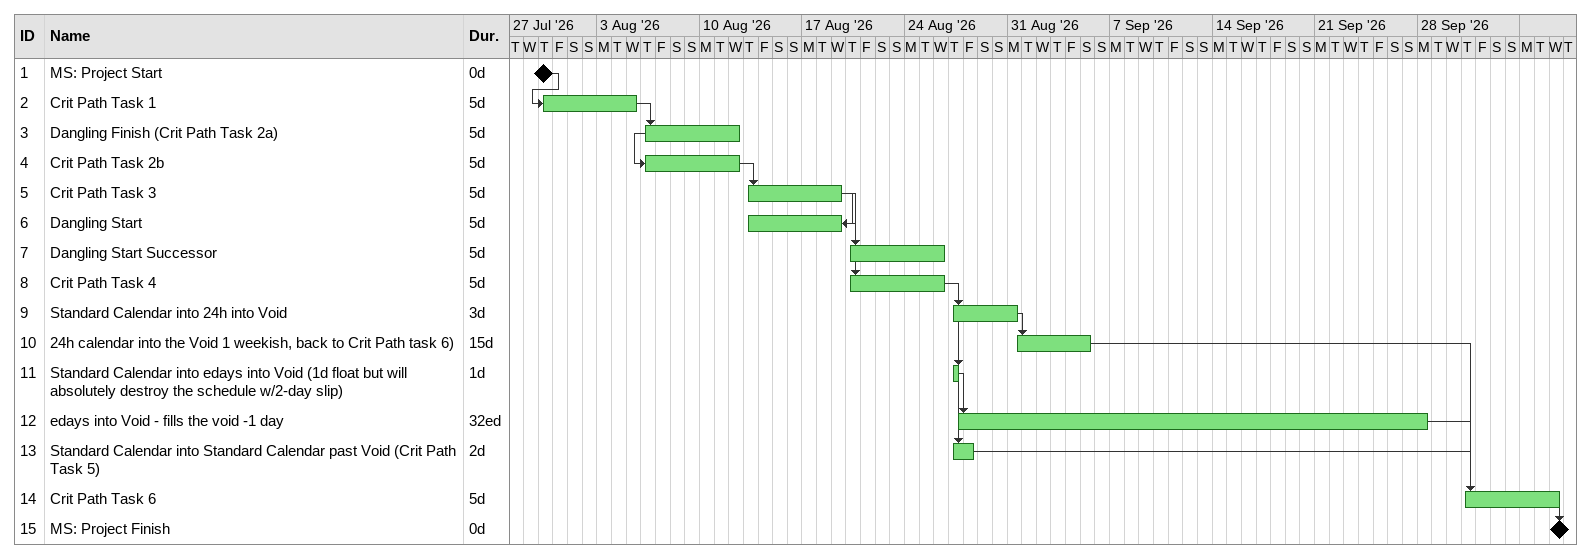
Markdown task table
| ID | Task | Duration | Start | Finish | Predecessors |
|---|---|---|---|---|---|
| 1 | MS: Project Start | 0d | 2026-07-30 | 2026-07-30 |  |
| 2 | Crit Path Task 1 | 5d | 2026-07-30 | 2026-08-05 | 1 |
| 3 | Dangling Finish (Crit Path Task 2a) | 5d | 2026-08-06 | 2026-08-12 | 2 |
| 4 | Crit Path Task 2b | 5d | 2026-08-06 | 2026-08-12 | 3SS |
| 5 | Crit Path Task 3 | 5d | 2026-08-13 | 2026-08-19 | 4 |
| 6 | Dangling Start | 5d | 2026-08-13 | 2026-08-19 | 5FF |
| 7 | Dangling Start Successor | 5d | 2026-08-20 | 2026-08-26 | 6 |
| 8 | Crit Path Task 4 | 5d | 2026-08-20 | 2026-08-26 | 5 |
| 9 | Standard Calendar into 24h into Void | 3d | 2026-08-27 | 2026-08-31 | 8 |
| 10 | 24h calendar into the Void 1 weekish, back to Crit Path task 6) | 15d | 2026-08-31 | 2026-09-05 | 9 |
| 11 | Standard Calendar into edays into Void (1d float but will absolutely destroy the schedule w/2-day slip) | 1d | 2026-08-27 | 2026-08-27 | 8 |
| 12 | edays into Void - fills the void -1 day | 32ed | 2026-08-27 | 2026-09-28 | 11 |
| 13 | Standard Calendar into Standard Calendar past Void (Crit Path Task 5) | 2d | 2026-08-27 | 2026-08-28 | 8 |
| 14 | Crit Path Task 6 | 5d | 2026-10-01 | 2026-10-07 | 10, 12, 13 |
| 15 | MS: Project Finish | 0d | 2026-10-07 | 2026-10-07 | 14 |
